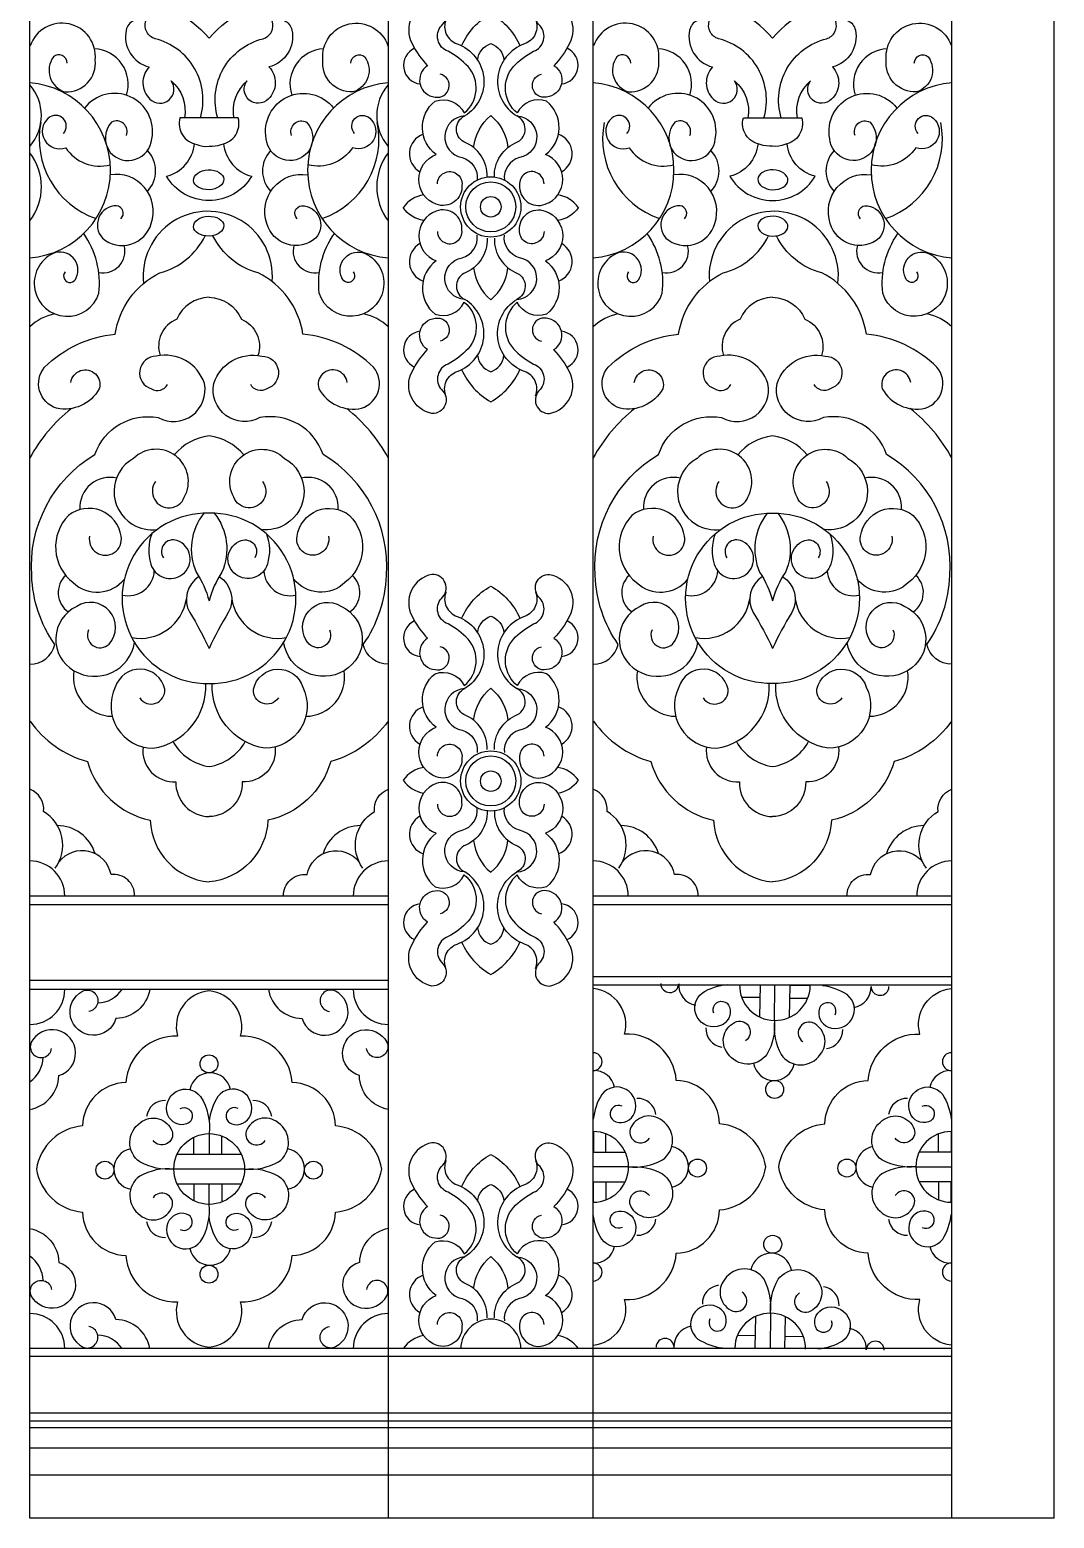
# Model space of a CAD drawing. Extents: x -66030 to 95157, y -13132 to 45879.
# Drawn here: x -25958 to -25358, y 4409 to 5280 of the extents above; entities that cross this region are included whole.
import ezdxf

# ---------------------------------------------------------------- set-up
doc = ezdxf.new("R2010")
doc.units = 0
doc.header["$LTSCALE"] = 100
doc.header["$MEASUREMENT"] = 0
for name, color, linetype in [('3', 11, 'CONTINUOUS'), ('4', 121, 'CONTINUOUS'), ('7', 105, 'CONTINUOUS')]:
    doc.layers.add(name, color=color, linetype=linetype)

# ---------------------------------------------------------------- blocks, each defined once
blk = doc.blocks.new('A$C7AD52639')
at = {"layer": '3'}
for p, q in [((210, 364.28), (0, 364.28)), ((210, 359.05), (0, 359.05)), ((540.19, 364.28), (330, 364.28)), ((540.19, 359.05), (330, 359.05)), ((210, 314.88), (0, 314.88)), ((540.19, 316.88), (330, 316.88)), ((210, 309.6), (0, 309.6)), ((539.66, 312.11), (330, 312.11)), ((436.12, 291.41), (436.39, 312.11)), ((96.06, 213.13), (96.06, 222.93)), ((125.78, 204.45), (84.38, 204.45)), ((350.7, 205.7), (330, 205.7)), ((518.95, 205.7), (539.66, 205.7)), ((96.06, 195.77), (96.06, 185.98)), ((433.89, 120), (433.61, 99.3)), ((540.19, 99.3), (0, 99.3)), ((540.19, 94.69), (0, 94.69)), ((540.19, 61.43), (0, 61.43)), ((540.19, 56.82), (0, 56.82)), ((540.19, 52.86), (0, 52.86)), ((540.19, 40.99), (0, 40.99)), ((540.19, 25.17), (0, 25.17))]:
    blk.add_line(p, q, dxfattribs=at)
for points in [[(0, 941.81, -0.314235), (23.97, 919.31, -0.307834), (56.16, 890.95, -0.202296), (105, 866.4, -0.202296), (153.84, 890.95, -0.307834), (186.03, 919.31, -0.314235), (210, 941.81)], [(540, 941.81, 0.314235), (516.03, 919.31, 0.307834), (483.84, 890.95, 0.202296), (435, 866.4, 0.202296), (386.16, 890.95, 0.307834), (353.97, 919.31, 0.314235), (330, 941.81)], [(238.77, 781.29, -1.04366), (253.12, 780.43, -0.543044), (238.1, 769.23, -0.701308), (238.02, 798.32, -0.493057), (237.37, 829.67, -0.37421), (254.49, 822.69, 0.425183), (256.75, 849.82, 0.086046), (244.96, 858.8, -0.528064), (241.12, 873.77, 0.719531), (235.52, 887.73, 0.505138), (223.88, 863.34, 0.080535), (233.02, 850.38, 0.720319), (237.39, 832.01, 0.989079), (240.32, 845.44)], [(252.92, 862.03, -0.160824), (270, 880.96, -0.160824), (287.08, 862.03, -0.160824)], [(301.23, 781.29, 1.04366), (286.88, 780.43, 0.543044), (301.9, 769.23, 0.701308), (301.98, 798.32, 0.493057), (302.63, 829.67, 0.37421), (285.51, 822.69, -0.425183), (283.25, 849.82, -0.086046), (295.04, 858.8, 0.528064), (298.88, 873.77, -0.719531), (304.48, 887.73, -0.505138), (316.12, 863.34, -0.080535), (306.98, 850.38, -0.720319), (302.61, 832.01, -0.989079), (299.68, 845.44)], [(21.97, 851.94, 0.635844), (13.82, 855.51, 0.51812), (20.75, 834.99, 0.46023), (38.36, 853.73, 0.892368), (0.25, 861.97)], [(99.92, 819.85, 0.427765), (73.37, 866.16, -0.424522), (67.99, 876.55, 0.5049), (56.47, 871.21, 0.406526), (69.93, 849.66, 0.416626), (70.41, 830.74, 0.929761), (82.76, 841.55, -0.267895), (90.6, 819.82)], [(110.08, 819.85, -0.427765), (136.63, 866.16, 0.424522), (142.01, 876.55, -0.5049), (153.53, 871.21, -0.406526), (140.07, 849.66, -0.416626), (139.59, 830.74, -0.929761), (127.24, 841.55, 0.267895), (119.4, 819.82)], [(188.03, 851.94, -0.635844), (196.18, 855.51, -0.51812), (189.25, 834.99, -0.46023), (171.64, 853.73, -0.892368), (209.75, 861.97)], [(243.74, 877.45, 0.424583), (250.26, 863.15, -0.633267), (254.74, 820.94, -0.596833)], [(296.26, 877.45, -0.424583), (289.74, 863.15, 0.633267), (285.26, 820.94, 0.596833)], [(351.97, 851.94, 0.635844), (343.82, 855.51, 0.51812), (350.75, 834.99, 0.46023), (368.36, 853.73, 0.892368), (330.25, 861.97)], [(429.92, 819.85, 0.427765), (403.37, 866.16, -0.424522), (397.99, 876.55, 0.5049), (386.47, 871.21, 0.406526), (399.93, 849.66, 0.416626), (400.41, 830.74, 0.929761), (412.76, 841.55, -0.267895), (420.6, 819.82)], [(440.08, 819.85, -0.427765), (466.63, 866.16, 0.424522), (472.01, 876.55, -0.5049), (483.53, 871.21, -0.406526), (470.07, 849.66, -0.416626), (469.59, 830.74, -0.929761), (457.24, 841.55, 0.267895), (449.4, 819.82)], [(518.03, 851.94, -0.635844), (526.18, 855.51, -0.51812), (519.25, 834.99, -0.46023), (501.64, 853.73, -0.892368), (539.75, 861.97)], [(262.29, 853.64, -0.297074), (270, 863.31, -0.297074), (277.71, 853.64)], [(56.63, 809.58, 0.697173), (47.87, 817.3, 0.364905), (47.16, 799.6, 0.662652), (71.5, 807.65, 0.78888), (32.1, 825.61, 0.78888)], [(153.37, 809.58, -0.697173), (162.13, 817.3, -0.364905), (162.84, 799.6, -0.662652), (138.5, 807.65, -0.78888), (177.9, 825.61, -0.78888)], [(386.63, 809.58, 0.697173), (377.87, 817.3, 0.364905), (377.16, 799.6, 0.662652), (401.5, 807.65, 0.78888), (362.1, 825.61, 0.78888)], [(483.37, 809.58, -0.697173), (492.13, 817.3, -0.364905), (492.84, 799.6, -0.662652), (468.5, 807.65, -0.78888), (507.9, 825.61, -0.78888)], [(19.73, 810.75, 0.953463), (10.86, 819.67, 0.832383), (21.08, 802.31, 0.323173), (47.1, 792.36)], [(190.27, 810.75, -0.953463), (199.14, 819.67, -0.832383), (188.92, 802.31, -0.323173), (162.9, 792.36)], [(267.87, 785.19, 0.321129), (254.27, 805.72, -0.611525), (254.74, 820.94, 0.893103), (253.19, 796.57, -0.362566), (262.06, 783.43, -0.362566)], [(259.96, 802.46, -0.196707), (270, 821.13, -0.196707), (280.04, 802.46, -0.196707)], [(272.13, 785.19, -0.321129), (285.73, 805.72, 0.611525), (285.26, 820.94, -0.893103), (286.81, 796.57, 0.362566), (277.94, 783.43, 0.362566)], [(349.73, 810.75, 0.953463), (340.86, 819.67, 0.832383), (351.08, 802.31, 0.323173), (377.1, 792.36)], [(520.27, 810.75, -0.953463), (529.14, 819.67, -0.832383), (518.92, 802.31, -0.323173), (492.9, 792.36)], [(113.5, 804.8, 0.31572), (129.99, 785.66, -0.567928), (80.01, 785.66, 0.31572), (96.5, 804.8)], [(426.5, 804.8, -0.31572), (410.01, 785.66, 0.567928), (459.99, 785.66, -0.31572), (443.5, 804.8)], [(53.43, 760.82, 0.620626), (50.84, 768.4, 0.654034), (42.6, 749.43, 0.549343), (71.17, 758.05, 0.565291), (47.22, 786.51)], [(156.57, 760.82, -0.620626), (159.16, 768.4, -0.654034), (167.4, 749.43, -0.549343), (138.83, 758.05, -0.565291), (162.78, 786.51)], [(383.43, 760.82, 0.620626), (380.84, 768.4, 0.654034), (372.6, 749.43, 0.549343), (401.17, 758.05, 0.565291), (377.22, 786.51)], [(486.57, 760.82, -0.620626), (489.16, 768.4, -0.654034), (497.4, 749.43, -0.549343), (468.83, 758.05, -0.565291), (492.78, 786.51)], [(230.73, 759.71, -0.201926), (218.69, 767.28, -0.201926)], [(321.31, 767.28, -0.201926), (309.27, 759.71, -0.201926)], [(238.77, 753.23, 1.04366), (253.12, 754.1, 0.543044), (238.1, 765.29, 0.701308), (238.02, 736.2, 0.493057), (237.37, 704.86, 0.37421), (254.49, 711.84, -0.425183), (256.75, 684.71, -0.086046), (244.96, 675.73, 0.528064), (241.12, 660.76, -0.719531), (235.52, 646.8, -0.505138), (223.88, 671.19, -0.080535), (233.02, 684.15, -0.720319), (237.39, 702.51, -0.989079), (240.32, 689.08)], [(301.23, 753.23, -1.04366), (286.88, 754.1, -0.543044), (301.9, 765.29, -0.701308), (301.98, 736.2, -0.493057), (302.63, 704.86, -0.37421), (285.51, 711.84, 0.425183), (283.25, 684.71, 0.086046), (295.04, 675.73, -0.528064), (298.88, 660.76, 0.719531), (304.48, 646.8, 0.505138), (316.12, 671.19, 0.080535), (306.98, 684.15, 0.720319), (302.61, 702.51, 0.989079), (299.68, 689.08)], [(20.64, 729.6, 1.218074), (27.19, 726.16, 0.69236), (13.63, 740.43, 1.524115), (40.43, 717.14, 0.185674), (31.57, 752.12, 0.185674)], [(24.07, 664.97, -1.082493), (40.69, 661.23, -0.32919), (15.69, 649.86, -0.53344), (8.67, 673.91, -0.171023), (50.02, 693.2, -0.24606), (76.19, 729.09, 0.217273), (102.72, 750.77, 0.211584)], [(185.93, 664.97, 1.082493), (169.31, 661.23, 0.32919), (194.31, 649.86, 0.53344), (201.33, 673.91, 0.171023), (159.98, 693.2, 0.24606), (133.81, 729.09, -0.217273), (107.28, 750.77, -0.211584)], [(189.36, 729.6, -1.218074), (182.81, 726.16, -0.69236), (196.37, 740.43, -1.524115), (169.57, 717.14, -0.185674), (178.43, 752.12, -0.185674)], [(267.87, 749.33, -0.321129), (254.27, 728.81, 0.611525), (254.74, 713.59, -0.893103), (253.19, 737.96, 0.362566), (262.06, 751.1, 0.362566)], [(272.13, 749.33, 0.321129), (285.73, 728.81, -0.611525), (285.26, 713.59, 0.893103), (286.81, 737.96, -0.362566), (277.94, 751.1, -0.362566)], [(350.64, 729.6, 1.218074), (357.19, 726.16, 0.69236), (343.63, 740.43, 1.524115), (370.43, 717.14, 0.185674), (361.57, 752.12, 0.185674)], [(354.07, 664.97, -1.082493), (370.69, 661.23, -0.32919), (345.69, 649.86, -0.53344), (338.67, 673.91, -0.171023), (380.02, 693.2, -0.24606), (406.19, 729.09, 0.217273), (432.72, 750.77, 0.211584)], [(515.93, 664.97, 1.082493), (499.31, 661.23, 0.32919), (524.31, 649.86, 0.53344), (531.33, 673.91, 0.171023), (489.98, 693.2, 0.24606), (463.81, 729.09, -0.217273), (437.28, 750.77, -0.211584)], [(519.36, 729.6, -1.218074), (512.81, 726.16, -0.69236), (526.37, 740.43, -1.524115), (499.57, 717.14, -0.185674), (508.43, 752.12, -0.185674)], [(259.96, 732.06, 0.196707), (270, 713.39, 0.196707), (280.04, 732.06, 0.196707)], [(105, 714.82, 0.287288), (86.05, 702.02, 0.390635), (76.34, 680.67)], [(105, 714.82, -0.287288), (123.95, 702.02, -0.390635), (133.66, 680.67)], [(435, 714.82, 0.287288), (416.05, 702.02, 0.390635), (406.34, 680.67)], [(435, 714.82, -0.287288), (453.95, 702.02, -0.390635), (463.66, 680.67)], [(243.74, 657.07, -0.424583), (250.26, 671.38, 0.633267), (254.74, 713.59, 0.596833)], [(296.26, 657.07, 0.424583), (289.74, 671.38, -0.633267), (285.26, 713.59, -0.596833)], [(0, 500.01, 0.352972), (14.66, 511.54, -0.145519), (1.15, 551.94, -0.284274), (38.2, 622.7, -0.374422), (75.21, 644.32, 0.639196), (102.29, 664.32, 0.386362), (74.11, 680.27, 0.867756), (71.24, 661.24, 0.440862), (80.61, 663.76, 0.1109)], [(210, 500.01, -0.352972), (195.34, 511.54, 0.145519), (208.85, 551.94, 0.284274), (171.8, 622.7, 0.374422), (134.79, 644.32, -0.639196), (107.71, 664.32, -0.386362), (135.89, 680.27, -0.867756), (138.76, 661.24, -0.440862), (129.39, 663.76, -0.1109)], [(262.29, 680.88, 0.297074), (270, 671.22, 0.297074), (277.71, 680.88)], [(330, 500.01, 0.352972), (344.66, 511.54, -0.145519), (331.15, 551.94, -0.284274), (368.2, 622.7, -0.374422), (405.21, 644.32, 0.639196), (432.29, 664.32, 0.386362), (404.11, 680.27, 0.867756), (401.24, 661.24, 0.440862), (410.61, 663.76, 0.1109)], [(540, 500.01, -0.352972), (525.34, 511.54, 0.145519), (538.85, 551.94, 0.284274), (501.8, 622.7, 0.374422), (464.79, 644.32, -0.639196), (437.71, 664.32, -0.386362), (465.89, 680.27, -0.867756), (468.76, 661.24, -0.440862), (459.39, 663.76, -0.1109)], [(252.92, 672.5, 0.160824), (270, 653.57, 0.160824), (287.08, 672.5, 0.160824)], [(73.6, 606.89, 1.135522), (90.52, 597.73, 0.861497), (60.83, 620.5, 0.573657), (60.03, 581.95, 0.160583), (74.52, 578.78, 0.160583)], [(136.4, 606.89, -1.135522), (119.48, 597.73, -0.861497), (149.17, 620.5, -0.573657), (149.97, 581.95, -0.160583), (135.48, 578.78, -0.160583)], [(403.6, 606.89, 1.135522), (420.52, 597.73, 0.861497), (390.83, 620.5, 0.573657), (390.03, 581.95, 0.160583), (404.52, 578.78, 0.160583)], [(466.4, 606.89, -1.135522), (449.48, 597.73, -0.861497), (479.17, 620.5, -0.573657), (479.97, 581.95, -0.160583), (465.48, 578.78, -0.160583)], [(35.03, 574.88, 1.201511), (53.48, 574.88, 0.578608), (22.67, 587.08, 0.449011), (25.4, 547.74, 0.438255), (55.39, 549.82, 0.438255)], [(101.91, 588.36, 0.277597), (97.46, 553.84, -0.081329), (105, 537.11, -0.081329)], [(108.09, 588.36, -0.277597), (112.54, 553.84, 0.081329), (105, 537.11, 0.081329)], [(174.97, 574.88, -1.201511), (156.52, 574.88, -0.578608), (187.33, 587.08, -0.449011), (184.6, 547.74, -0.438255), (154.61, 549.82, -0.438255)], [(365.03, 574.88, 1.201511), (383.48, 574.88, 0.578608), (352.67, 587.08, 0.449011), (355.4, 547.74, 0.438255), (385.39, 549.82, 0.438255)], [(431.91, 588.36, 0.277597), (427.46, 553.84, -0.081329), (435, 537.11, -0.081329)], [(438.09, 588.36, -0.277597), (442.54, 553.84, 0.081329), (435, 537.11, 0.081329)], [(504.97, 574.88, -1.201511), (486.52, 574.88, -0.578608), (517.33, 587.08, -0.449011), (514.6, 547.74, -0.438255), (484.61, 549.82, -0.438255)], [(71.44, 576.34, 0.166905), (70.86, 558.62, 0.520644), (89.33, 552.5, 0.605828), (86.17, 572.43, 0.707326), (78.23, 562.3, 0.707326)], [(138.56, 576.34, -0.166905), (139.14, 558.62, -0.520644), (120.67, 552.5, -0.605828), (123.83, 572.43, -0.707326), (131.77, 562.3, -0.707326)], [(401.44, 576.34, 0.166905), (400.86, 558.62, 0.520644), (419.33, 552.5, 0.605828), (416.17, 572.43, 0.707326), (408.23, 562.3, 0.707326)], [(468.56, 576.34, -0.166905), (469.14, 558.62, -0.520644), (450.67, 552.5, -0.605828), (453.83, 572.43, -0.707326), (461.77, 562.3, -0.707326)], [(99.07, 551.26, 0.40067), (93.71, 530.22, -0.030995), (105, 509.15, -0.030995)], [(110.93, 551.26, -0.40067), (116.29, 530.22, 0.030995), (105, 509.15, 0.030995)], [(238.77, 446.07, -1.04366), (253.12, 445.2, -0.543044), (238.1, 434.01, -0.701308), (238.02, 463.1, -0.493057), (237.37, 494.44, -0.37421), (254.49, 487.47, 0.425183), (256.75, 514.59, 0.086046), (244.96, 523.57, -0.528064), (241.12, 538.54, 0.719531), (235.52, 552.51, 0.505138), (223.88, 528.12, 0.080535), (233.02, 515.16, 0.720319), (237.39, 496.79, 0.989079), (240.32, 510.22)], [(301.23, 446.07, 1.04366), (286.88, 445.2, 0.543044), (301.9, 434.01, 0.701308), (301.98, 463.1, 0.493057), (302.63, 494.44, 0.37421), (285.51, 487.47, -0.425183), (283.25, 514.59, -0.086046), (295.04, 523.57, 0.528064), (298.88, 538.54, -0.719531), (304.48, 552.51, -0.505138), (316.12, 528.12, -0.080535), (306.98, 515.16, -0.720319), (302.61, 496.79, -0.989079), (299.68, 510.22)], [(429.07, 551.26, 0.40067), (423.71, 530.22, -0.030995), (435, 509.15, -0.030995)], [(440.93, 551.26, -0.40067), (446.29, 530.22, 0.030995), (435, 509.15, 0.030995)], [(243.74, 542.23, 0.424583), (250.26, 527.92, -0.633267), (254.74, 485.71, -0.596833)], [(252.92, 526.81, -0.160824), (270, 545.73, -0.160824), (287.08, 526.81, -0.160824)], [(296.26, 542.23, -0.424583), (289.74, 527.92, 0.633267), (285.26, 485.71, 0.596833)], [(34.45, 520.02, 0.82933), (46.42, 511.77, 0.881696), (27.5, 533.76, 0.60937), (25.9, 496.16, 0.526997), (61.33, 512.68)], [(175.55, 520.02, -0.82933), (163.58, 511.77, -0.881696), (182.5, 533.76, -0.60937), (184.1, 496.16, -0.526997), (148.67, 512.68)], [(364.45, 520.02, 0.82933), (376.42, 511.77, 0.881696), (357.5, 533.76, 0.60937), (355.9, 496.16, 0.526997), (391.33, 512.68)], [(505.55, 520.02, -0.82933), (493.58, 511.77, -0.881696), (512.5, 533.76, -0.60937), (514.1, 496.16, -0.526997), (478.67, 512.68)], [(262.29, 518.42, -0.297074), (270, 528.09, -0.297074), (277.71, 518.42)], [(64.38, 480.26, 0.783542), (79.01, 485.39, 0.772644), (50.1, 486.46, 0.554038), (72.16, 450.8, 0.384597), (103.08, 488.72, 0.384597)], [(145.62, 480.26, -0.783542), (130.99, 485.39, -0.772644), (159.9, 486.46, -0.554038), (137.84, 450.8, -0.384597), (106.92, 488.72, -0.384597)], [(394.38, 480.26, 0.783542), (409.01, 485.39, 0.772644), (380.1, 486.46, 0.554038), (402.16, 450.8, 0.384597), (433.08, 488.72, 0.384597)], [(475.62, 480.26, -0.783542), (460.99, 485.39, -0.772644), (489.9, 486.46, -0.554038), (467.84, 450.8, -0.384597), (436.92, 488.72, -0.384597)], [(267.87, 449.97, 0.321129), (254.27, 470.5, -0.611525), (254.74, 485.71, 0.893103), (253.19, 461.35, -0.362566), (262.06, 448.21, -0.362566)], [(259.96, 467.24, -0.196707), (270, 485.91, -0.196707), (280.04, 467.24, -0.196707)], [(272.13, 449.97, -0.321129), (285.73, 470.5, 0.611525), (285.26, 485.71, -0.893103), (286.81, 461.35, 0.362566), (277.94, 448.21, 0.362566)], [(0.19, 466.67, 0.17474), (33.73, 443.05, 0.277428), (70.5, 408.61, 0.374227), (105, 372.49, 0.374227)], [(209.81, 466.67, -0.17474), (176.27, 443.05, -0.277428), (139.5, 408.61, -0.374227), (105, 372.49, -0.374227)], [(330.19, 466.67, 0.17474), (363.73, 443.05, 0.277428), (400.5, 408.61, 0.374227), (435, 372.49, 0.374227)], [(539.81, 466.67, -0.17474), (506.27, 443.05, -0.277428), (469.5, 408.61, -0.374227), (435, 372.49, -0.374227)], [(66.35, 451.52, 0.473261), (85.58, 431.21, 0.420617), (105, 410.78, 0.420617)], [(143.65, 451.52, -0.473261), (124.42, 431.21, -0.420617), (105, 410.78, -0.420617)], [(396.35, 451.52, 0.473261), (415.58, 431.21, 0.420617), (435, 410.78, 0.420617)], [(473.65, 451.52, -0.473261), (454.42, 431.21, -0.420617), (435, 410.78, -0.420617)], [(230.73, 439.59, 0.201926), (218.69, 432.02, 0.201926)], [(321.31, 432.02, 0.201926), (309.27, 439.59, 0.201926)], [(238.77, 418.01, 1.04366), (253.12, 418.88, 0.543044), (238.1, 430.07, 0.701308), (238.02, 400.98, 0.493057), (237.37, 369.64, 0.37421), (254.49, 376.61, -0.425183), (256.75, 349.49, -0.086046), (244.96, 340.5, 0.528064), (241.12, 325.54, -0.719531), (235.52, 311.57, -0.505138), (223.88, 335.96, -0.080535), (233.02, 348.92, -0.720319), (237.39, 367.29, -0.989079), (240.32, 353.86)], [(301.23, 418.01, -1.04366), (286.88, 418.88, -0.543044), (301.9, 430.07, -0.701308), (301.98, 400.98, -0.493057), (302.63, 369.64, -0.37421), (285.51, 376.61, 0.425183), (283.25, 349.49, 0.086046), (295.04, 340.5, -0.528064), (298.88, 325.54, 0.719531), (304.48, 311.57, 0.505138), (316.12, 335.96, 0.080535), (306.98, 348.92, 0.720319), (302.61, 367.29, 0.989079), (299.68, 353.86)], [(14.9, 380.57, 0.441925), (8.08, 413.72, 0.350508), (0, 426.73, 0.350508)], [(195.1, 380.57, -0.441925), (201.92, 413.72, -0.350508), (210, 426.73, -0.350508)], [(344.9, 380.57, 0.441925), (338.08, 413.72, 0.350508), (330, 426.73, 0.350508)], [(525.1, 380.57, -0.441925), (531.92, 413.72, -0.350508), (540, 426.73, -0.350508)], [(267.87, 414.11, -0.321129), (254.27, 393.58, 0.611525), (254.74, 378.37, -0.893103), (253.19, 402.73, 0.362566), (262.06, 415.87, 0.362566)], [(272.13, 414.11, 0.321129), (285.73, 393.58, -0.611525), (285.26, 378.37, 0.893103), (286.81, 402.73, -0.362566), (277.94, 415.87, -0.362566)], [(259.96, 396.84, 0.196707), (270, 378.17, 0.196707), (280.04, 396.84, 0.196707)], [(61.41, 364.28, 0.454098), (47.58, 376.84, 0.646282), (17.02, 384.12, 0.646282)], [(148.59, 364.28, -0.454098), (162.42, 376.84, -0.646282), (192.98, 384.12, -0.646282)], [(391.41, 364.28, 0.454098), (377.58, 376.84, 0.646282), (347.02, 384.12, 0.646282)], [(478.59, 364.28, -0.454098), (492.42, 376.84, -0.646282), (522.98, 384.12, -0.646282)], [(243.74, 321.85, -0.424583), (250.26, 336.16, 0.633267), (254.74, 378.37, 0.596833)], [(296.26, 321.85, 0.424583), (289.74, 336.16, -0.633267), (285.26, 378.37, -0.596833)], [(262.29, 345.66, 0.297074), (270, 335.99, 0.297074), (277.71, 345.66)], [(252.92, 337.27, 0.160824), (270, 318.35, 0.160824), (287.08, 337.27, 0.160824)], [(70.25, 309.6, -0.362229), (50.48, 292.57, -1.511297), (30.98, 308.65, -1.158756), (34.55, 296.75)], [(139.75, 309.6, 0.362229), (159.52, 292.57, 1.511297), (179.02, 308.65, 1.158756), (175.45, 296.75)], [(330, 101.36, 0.465779), (348.37, 127.96, 0.406377), (378.63, 155.13, 0.403555), (403.94, 180.5, 0.34592), (431.04, 205.7, 0.34592), (403.94, 230.91, 0.403555), (378.63, 256.28, 0.406377), (348.37, 283.44, 0.465779), (330, 310.04, 0.465779)], [(400.68, 295.62, -1.066435), (409.86, 299.23, -0.400721), (404.48, 288.4, -0.873713), (393.96, 307.66, -0.110035), (408.5, 312.48, -0.110035)], [(539.66, 101.36, -0.465779), (521.28, 127.96, -0.406377), (491.02, 155.13, -0.403555), (465.72, 180.5, -0.34592), (438.62, 205.7, -0.34592), (465.72, 230.91, -0.403555), (491.02, 256.28, -0.406377), (521.28, 283.44, -0.465779), (539.66, 310.04, -0.465779)], [(471.65, 294.68, 1.066435), (462.57, 298.53, 0.400721), (467.66, 287.56, 0.873713), (478.69, 306.53, 0.110035), (464.28, 311.74, 0.110035)], [(436.12, 291.41, -0.149655), (431.74, 271.54, -0.521918), (408.79, 272.13, -0.513189), (414, 290.75, -0.854687), (419.18, 279.47, -0.854687)], [(436.12, 291.41, 0.149655), (439.97, 271.43, 0.521918), (462.93, 271.41, 0.513189), (458.21, 290.17, 0.854687), (452.73, 279.03, 0.854687)], [(0, 239.37, 0.360826), (16.96, 259.1, 1.511297), (0.9, 278.62, 1.158756), (12.81, 275.03)], [(210, 239.37, -0.360826), (193.04, 259.1, -1.511297), (209.1, 278.62, -1.158756), (197.19, 275.03)], [(88.13, 239.94, -1.066435), (91.85, 230.81, -0.400721), (80.95, 236.04, -0.873713), (100.07, 246.83, -0.162089), (105.16, 225.15, -0.176318)], [(122.03, 239.94, 1.066435), (118.31, 230.81, 0.400721), (129.21, 236.04, 0.873713), (110.09, 246.83, 0.110035), (105.08, 232.34, 0.110035)], [(346.95, 241.19, 1.066435), (343.23, 232.06, 0.400721), (354.13, 237.29, 0.873713), (335.01, 248.08, 0.110035), (330, 233.59, 0.110035)], [(522.7, 241.19, -1.066435), (526.43, 232.06, -0.400721), (515.53, 237.29, -0.873713), (534.65, 248.08, -0.110035), (539.66, 233.59, -0.110035)], [(350.7, 205.7, 0.149655), (370.62, 209.82, 0.521918), (370.34, 232.78, 0.513189), (351.65, 227.82, 0.854687), (362.86, 222.48, 0.854687)], [(518.95, 205.7, -0.149655), (499.03, 209.82, -0.521918), (499.31, 232.78, -0.513189), (518.01, 227.82, -0.854687), (506.8, 222.48, -0.854687)], [(84.38, 204.45, -0.149655), (64.46, 208.57, -0.521918), (64.74, 231.53, -0.513189), (83.43, 226.56, -0.854687), (72.22, 221.23, -0.854687)], [(125.78, 204.45, 0.149655), (145.7, 208.57, 0.521918), (145.42, 231.53, 0.513189), (126.73, 226.56, 0.854687), (137.94, 221.23, 0.854687)], [(238.77, 113.35, -1.04366), (253.12, 112.48, -0.543044), (238.1, 101.29, -0.701308), (238.02, 130.38, -0.493057), (237.37, 161.73, -0.37421), (254.49, 154.75, 0.425183), (256.75, 181.87, 0.086046), (244.96, 190.86, -0.528064), (241.12, 205.83, 0.719531), (235.52, 219.79, 0.505138), (223.88, 195.4, 0.080535), (233.02, 182.44, 0.720319), (237.39, 164.07, 0.989079), (240.32, 177.5)], [(301.23, 113.35, 1.04366), (286.88, 112.48, 0.543044), (301.9, 101.29, 0.701308), (301.98, 130.38, 0.493057), (302.63, 161.73, 0.37421), (285.51, 154.75, -0.425183), (283.25, 181.87, -0.086046), (295.04, 190.86, 0.528064), (298.88, 205.83, -0.719531), (304.48, 219.79, -0.505138), (316.12, 195.4, -0.080535), (306.98, 182.44, -0.720319), (302.61, 164.07, -0.989079), (299.68, 177.5)], [(243.74, 209.51, 0.424583), (250.26, 195.21, -0.633267), (254.74, 153, -0.596833)], [(252.92, 194.09, -0.160824), (270, 213.02, -0.160824), (287.08, 194.09, -0.160824)], [(296.26, 209.51, -0.424583), (289.74, 195.21, 0.633267), (285.26, 153, 0.596833)], [(84.38, 204.45, 0.149655), (64.46, 200.34, 0.521918), (64.74, 177.38, 0.513189), (83.43, 182.34, 0.854687), (72.22, 187.67, 0.854687)], [(125.78, 204.45, -0.149655), (145.7, 200.34, -0.521918), (145.42, 177.38, -0.513189), (126.73, 182.34, -0.854687), (137.94, 187.67, -0.854687)], [(350.7, 205.7, -0.149655), (370.62, 201.59, -0.521918), (370.34, 178.63, -0.513189), (351.65, 183.59, -0.854687), (362.86, 188.93, -0.854687)], [(518.95, 205.7, 0.149655), (499.03, 201.59, 0.521918), (499.31, 178.63, 0.513189), (518.01, 183.59, 0.854687), (506.8, 188.93, 0.854687)], [(262.29, 185.7, -0.297074), (270, 195.37, -0.297074), (277.71, 185.7)], [(88.13, 168.97, 1.066435), (91.85, 178.1, 0.400721), (80.95, 172.86, 0.873713), (100.07, 162.08, 0.162089), (105.16, 183.75, 0.176318)], [(122.03, 168.97, -1.066435), (118.31, 178.1, -0.400721), (129.21, 172.86, -0.873713), (110.09, 162.08, -0.110035), (105.08, 176.56, -0.110035)], [(346.95, 170.22, -1.066435), (343.23, 179.35, -0.400721), (354.13, 174.11, -0.873713), (335.01, 163.33, -0.110035), (330, 177.81, -0.110035)], [(522.7, 170.22, 1.066435), (526.43, 179.35, 0.400721), (515.53, 174.11, 0.873713), (534.65, 163.33, 0.110035), (539.66, 177.81, 0.110035)], [(0, 169.54, -0.360826), (16.96, 149.8, -1.511297), (0.9, 130.29, -1.158756), (12.81, 133.88)], [(210, 169.54, 0.360826), (193.04, 149.8, 1.511297), (209.1, 130.29, 1.158756), (197.19, 133.88)], [(267.87, 117.25, 0.321129), (254.27, 137.78, -0.611525), (254.74, 153, 0.893103), (253.19, 128.63, -0.362566), (262.06, 115.49, -0.362566)], [(259.96, 134.52, -0.196707), (270, 153.19, -0.196707), (280.04, 134.52, -0.196707)], [(272.13, 117.25, -0.321129), (285.73, 137.78, 0.611525), (285.26, 153, -0.893103), (286.81, 128.63, 0.362566), (277.94, 115.49, 0.362566)], [(433.89, 120, 0.149655), (430.03, 139.98, 0.521918), (407.08, 140, 0.513189), (411.79, 121.24, 0.854687), (417.27, 132.38, 0.854687)], [(433.89, 120, -0.149655), (438.27, 139.87, -0.521918), (461.22, 139.28, -0.513189), (456.01, 120.66, -0.854687), (450.83, 131.94, -0.854687)], [(70.25, 99.3, 0.362229), (50.48, 116.33, 1.511297), (30.98, 100.25, 1.158756), (34.55, 112.16)], [(139.75, 99.3, -0.362229), (159.52, 116.33, -1.511297), (179.02, 100.25, -1.158756), (175.45, 112.16)], [(398.35, 116.72, 1.066435), (407.44, 112.88, 0.400721), (402.35, 123.85, 0.873713), (391.31, 104.87, 0.110035), (405.73, 99.67, 0.110035)], [(469.32, 115.78, -1.066435), (460.14, 112.18, -0.400721), (465.52, 123.01, -0.873713), (476.05, 103.75, -0.110035), (461.5, 98.93, -0.110035)], [(230.73, 106.88, 0.201926), (218.69, 99.3, 0.201926)], [(321.31, 99.3, 0.201926), (309.27, 106.88, 0.201926)]]:
    blk.add_lwpolyline(points, format="xyb", dxfattribs=at)
for points in [[(87.91, 819.82, 0.445076), (97.83, 804.28, 0.116528), (105, 803.18, 0.09572), (112.17, 804.28, 0.445076), (122.09, 819.82), (105, 819.88)], [(452.09, 819.82, -0.445076), (442.17, 804.28, -0.116528), (435, 803.18, -0.09572), (427.83, 804.28, -0.445076), (417.91, 819.82), (435, 819.88)], [(105, 488.72, 1.021341), (105, 588.39, 1.021341)], [(435, 488.72, -1.021341), (435, 588.39, -1.021341)], [(105, 308.8, 0.466942), (86.55, 282.19, 0.406377), (56.29, 255.03, 0.403555), (30.98, 229.65, 0.34592), (3.88, 204.45, 0.34592), (30.98, 179.25, 0.403555), (56.29, 153.88, 0.406377), (86.55, 126.71, 0.466942), (105, 100.11, 0.466942), (123.45, 126.71, 0.406377), (153.71, 153.88, 0.403555), (179.02, 179.25, 0.34592), (206.12, 204.45, 0.34592), (179.02, 229.65, 0.403555), (153.71, 255.03, 0.406377), (123.45, 282.19, 0.466942)]]:
    blk.add_lwpolyline(points, format="xyb", close=True, dxfattribs=at)
for points in [[(415.69, 312.3), (427.71, 312.14)], [(427.71, 312.22), (427.46, 293.43)], [(445.07, 311.99), (444.82, 293.2)], [(457.09, 311.75), (445.07, 311.91)], [(427.61, 304.79), (416.97, 304.93)], [(444.97, 304.56), (455.61, 304.42)], [(105.16, 225.15), (105.16, 213.13)], [(112.51, 213.13), (112.51, 223.77)], [(330.08, 226.41), (330.08, 214.38)], [(337.43, 214.38), (337.43, 225.03)], [(532.23, 214.38), (532.23, 225.03)], [(539.57, 226.41), (539.57, 214.38)], [(86.29, 213.13), (123.87, 213.13)], [(330, 214.38), (348.79, 214.38)], [(539.66, 214.38), (520.86, 214.38)], [(86.29, 195.77), (123.87, 195.77)], [(105.16, 183.75), (105.16, 195.77)], [(112.51, 195.77), (112.51, 185.13)], [(330, 197.02), (348.79, 197.02)], [(330.08, 185), (330.08, 197.02)], [(337.43, 197.02), (337.43, 186.38)], [(539.66, 197.02), (520.86, 197.02)], [(532.23, 197.02), (532.23, 186.38)], [(539.57, 185), (539.57, 197.02)], [(424.93, 99.42), (425.18, 118.21)], [(442.29, 99.19), (442.54, 117.98)], [(425.03, 106.85), (414.39, 106.99)], [(442.39, 106.62), (453.03, 106.48)], [(412.92, 99.66), (424.93, 99.5)], [(454.31, 99.11), (442.29, 99.27)]]:
    blk.add_lwpolyline(points, dxfattribs=at)
for centre, radius in [((270, 767.69), 17.64), ((270, 767.69), 14.64), ((269.99, 767.78), 6.02), ((270, 431.62), 17.64), ((270, 431.62), 14.64), ((269.99, 431.52), 6.02), ((104.97, 266.02), 5.26), ((436.26, 251.03), 5.26), ((105.08, 204.45), 20.7), ((391.07, 205.03), 5.26), ((478.58, 205.03), 5.26), ((44.01, 203.78), 5.26), ((166.15, 203.78), 5.26), ((435.1, 160.36), 5.26), ((104.97, 142.88), 5.26)]:
    blk.add_circle(centre, radius, dxfattribs=at)
for centre, radius, start, end in [((36.79, 839.54), 20.82, 341.90531, 86.95194), ((173.21, 839.54), 20.82, 93.04806, 198.09469), ((229.8, 850.55), 10.95, 113.96368, 263.62197), ((310.2, 850.55), 10.95, 276.37803, 66.03632), ((366.79, 839.54), 20.82, 341.90531, 86.95194), ((503.21, 839.54), 20.82, 93.04806, 198.09469), ((-4.13, 789.12), 51.41, 274.60228, 85.39772), ((-20.6, 821.2), 27.39, 318.7912, 41.2088), ((214.13, 789.12), 51.41, 94.60228, 265.39772), ((230.6, 821.2), 27.39, 138.7912, 221.2088), ((325.87, 789.12), 51.41, 274.60228, 85.39772), ((544.13, 789.12), 51.41, 94.60228, 265.39772), ((54.81, 807.53), 49.29, 168.66666, 251.16311), ((155.19, 807.53), 49.29, 288.83689, 11.33334), ((384.81, 807.53), 49.29, 168.66666, 251.16311), ((485.19, 807.53), 49.29, 288.83689, 11.33334), ((234.43, 798.87), 12.08, 109.62925, 240.80057), ((305.57, 798.87), 12.08, 299.19943, 70.37075), ((-25.87, 779.48), 32.68, 322.35032, 37.64968), ((56.4, 788.75), 17.28, 316.30836, 43.53365), ((153.6, 788.75), 17.28, 136.46635, 223.69164), ((235.87, 779.48), 32.68, 142.35032, 217.64968), ((386.4, 788.75), 17.28, 316.30836, 43.53365), ((483.6, 788.75), 17.28, 136.46635, 223.69164), ((233.7, 756.74), 18.33, 99.34344, 145.00739), ((306.3, 756.74), 18.33, 34.99261, 80.65656), ((104.27, 727.28), 37.84, 355.01611, 186.63141), ((435.73, 727.28), 37.84, 353.36859, 184.98389), ((43, 741.79), 12.74, 258.23039, 15.40458), ((167, 741.79), 12.74, 164.59542, 281.76961), ((234.43, 735.66), 12.08, 119.19943, 250.37075), ((305.57, 735.66), 12.08, 289.62925, 60.80057), ((373, 741.79), 12.74, 258.23039, 15.40458), ((497, 741.79), 12.74, 164.59542, 281.76961), ((21.06, 674.99), 30.85, 102.31892, 133.04874), ((188.94, 674.99), 30.85, 46.95126, 77.68108), ((351.06, 674.99), 30.85, 102.31892, 133.04874), ((518.94, 674.99), 30.85, 46.95126, 77.68108), ((229.8, 683.98), 10.95, 96.37803, 246.03632), ((310.2, 683.98), 10.95, 293.96368, 83.62197), ((83.15, 575.46), 94.68, 128.38402, 151.42536), ((126.85, 575.46), 94.68, 28.57464, 51.61598), ((413.15, 575.46), 94.68, 128.38402, 151.42536), ((456.85, 575.46), 94.68, 28.57464, 51.61598), ((108.56, 602.87), 30.98, 96.60518, 140.60985), ((101.44, 602.87), 30.98, 39.39015, 83.39482), ((438.56, 602.87), 30.98, 96.60518, 140.60985), ((431.44, 602.87), 30.98, 39.39015, 83.39482), ((46.99, 591.74), 17.64, 76.36488, 183.9555), ((163.01, 591.74), 17.64, 356.0445, 103.63512), ((376.99, 591.74), 17.64, 76.36488, 183.9555), ((493.01, 591.74), 17.64, 356.0445, 103.63512), ((30.46, 541.9), 13.81, 133.01861, 235.12519), ((57.5, 555.55), 15.48, 257.44693, 356.57339), ((152.5, 555.55), 15.48, 183.42661, 282.55307), ((179.54, 541.9), 13.81, 304.87481, 46.98139), ((360.46, 541.9), 13.81, 133.01861, 235.12519), ((387.5, 555.55), 15.48, 257.44693, 356.57339), ((482.5, 555.55), 15.48, 183.42661, 282.55307), ((509.54, 541.9), 13.81, 304.87481, 46.98139), ((64.71, 542.43), 27.33, 259.48889, 351.36998), ((145.29, 542.43), 27.33, 188.63002, 280.51111), ((394.71, 542.43), 27.33, 259.48889, 351.36998), ((475.29, 542.43), 27.33, 188.63002, 280.51111), ((229.8, 515.32), 10.95, 113.96368, 263.62197), ((310.2, 515.32), 10.95, 276.37803, 66.03632), ((48.49, 492.38), 22.9, 170.48358, 269.53509), ((161.51, 492.38), 22.9, 270.46491, 9.51642), ((378.49, 492.38), 22.9, 170.48358, 269.53509), ((491.51, 492.38), 22.9, 270.46491, 9.51642), ((234.43, 463.65), 12.08, 109.62925, 240.80057), ((305.57, 463.65), 12.08, 299.19943, 70.37075), ((109.2, 468.68), 28.94, 208.86548, 261.65258), ((100.8, 468.68), 28.94, 278.34742, 331.13452), ((439.2, 468.68), 28.94, 208.86548, 261.65258), ((430.8, 468.68), 28.94, 278.34742, 331.13452), ((233.7, 442.57), 18.33, 214.99261, 260.65656), ((306.3, 442.57), 18.33, 279.34344, 325.00739), ((234.43, 400.43), 12.08, 119.19943, 250.37075), ((305.57, 400.43), 12.08, 289.62925, 60.80057), ((16.2, 382.54), 22.96, 16.55089, 89.98942), ((193.8, 382.54), 22.96, 90.01058, 163.44911), ((346.2, 382.54), 22.96, 16.55089, 89.98942), ((523.8, 382.54), 22.96, 90.01058, 163.44911), ((0, 364.28), 20.53, 0, 90), ((210, 364.28), 20.53, 90, 180), ((330, 364.28), 20.53, 0, 90), ((540, 364.28), 20.53, 90, 180), ((229.8, 348.76), 10.95, 96.37803, 246.03632), ((310.2, 348.76), 10.95, 293.96368, 83.62197), ((0, 309.6), 20.53, 270, 0), ((39.57, 319.11), 17.36, 270.78719, 326.81116), ((210, 309.6), 20.53, 180, 270), ((374.83, 313.03), 5.26, 180.41592, 358.06525), ((392.11, 312.11), 12.05, 176.47115, 259.10677), ((436.39, 312.11), 20.7, 179.24059, 359.24059), ((480.66, 310.94), 12.05, 279.37441, 2.01002), ((497.96, 311.4), 5.26, 180.41592, 358.06525), ((406.7, 286.47), 10.7, 176.61275, 262.06), ((465.39, 285.69), 10.7, 276.42118, 1.86843), ((329.89, 267.28), 5.26, 271.17534, 88.82466), ((539.76, 267.28), 5.26, 91.17534, 268.82466), ((-9.56, 270.04), 17.36, 303.41067, 359.13146), ((330.58, 249.99), 12.05, 10.13382, 92.76943), ((435.83, 268.33), 12.05, 189.23065, 348.66804), ((539.07, 249.99), 12.05, 87.23057, 169.86618), ((105.66, 248.74), 12.05, 10.13382, 170.00994), ((79.05, 233.8), 10.7, 87.37216, 172.81941), ((131.11, 233.8), 10.7, 7.18059, 92.62784), ((356.03, 235.05), 10.7, 7.18059, 92.62784), ((513.63, 235.05), 10.7, 87.37216, 172.81941), ((330, 205.7), 20.7, 270, 90), ((539.66, 205.7), 20.7, 90, 270), ((61.3, 204.44), 12.05, 99.99006, 259.42745), ((148.86, 204.44), 12.05, 280.57255, 80.00994), ((373.78, 205.69), 12.05, 280.57255, 80.00994), ((495.87, 205.69), 12.05, 99.99006, 259.42745), ((229.8, 182.6), 10.95, 113.96368, 263.62197), ((310.2, 182.6), 10.95, 276.37803, 66.03632), ((356.03, 176.36), 10.7, 267.37216, 352.81941), ((513.63, 176.36), 10.7, 187.18059, 272.62784), ((79.05, 175.11), 10.7, 187.18059, 272.62784), ((131.11, 175.11), 10.7, 267.37216, 352.81941), ((105.66, 160.17), 12.05, 189.99006, 349.86618), ((330.58, 161.42), 12.05, 267.23057, 349.86618), ((539.07, 161.42), 12.05, 190.13382, 272.76943), ((-9.56, 138.86), 17.36, 0.86854, 56.58933), ((329.89, 144.13), 5.26, 271.17534, 88.82466), ((434.21, 143.08), 12.05, 9.81314, 169.25053), ((539.76, 144.13), 5.26, 91.17534, 268.82466), ((234.43, 130.93), 12.08, 109.62925, 240.80057), ((305.57, 130.93), 12.08, 299.19943, 70.37075), ((404.62, 125.72), 10.7, 96.42118, 181.86843), ((463.3, 124.94), 10.7, 356.61275, 82.06), ((0, 99.3), 20.53, 0, 90), ((210, 99.3), 20.53, 90, 180), ((270, 98.9), 17.64, 1.31161, 178.68839), ((433.61, 99.3), 20.7, 359.24059, 179.24059), ((39.57, 89.8), 17.36, 33.18884, 89.21281), ((372.05, 100.01), 5.26, 0.41592, 178.06525), ((389.34, 100.47), 12.05, 99.37441, 182.01002), ((477.9, 99.3), 12.05, 356.47115, 79.10677), ((495.18, 98.38), 5.26, 0.41592, 178.06525)]:
    blk.add_arc(centre, radius, start, end, dxfattribs=at)
for centre in [(104.77, 783.58), (104.77, 756.45)]:
    blk.add_ellipse(centre, major_axis=(-8.82, -0.34), ratio=0.655797, dxfattribs=at)
at = {"layer": '3', "extrusion": (0, 0, -1)}
for centre in [(435.23, 783.58), (435.23, 756.45)]:
    blk.add_ellipse(centre, major_axis=(8.82, -0.34), ratio=0.655797, dxfattribs=at)
at = {"layer": '4'}
for p, q in [((0, 0), (0, 1100)), ((600, 0), (600, 1100)), ((600, 0), (0, 0))]:
    blk.add_line(p, q, dxfattribs=at)
at = {"layer": '7'}
for p, q in [((210, 0), (210, 1100)), ((330, 0), (330, 1100)), ((540, 0), (540, 1100))]:
    blk.add_line(p, q, dxfattribs=at)

msp = doc.modelspace()

# ---------------------------------------------------------------- block references
at = {"layer": '4'}
msp.add_blockref('A$C7AD52639', (-25958.03, 4408.93), dxfattribs=at)

doc.saveas('drawing.dxf')
